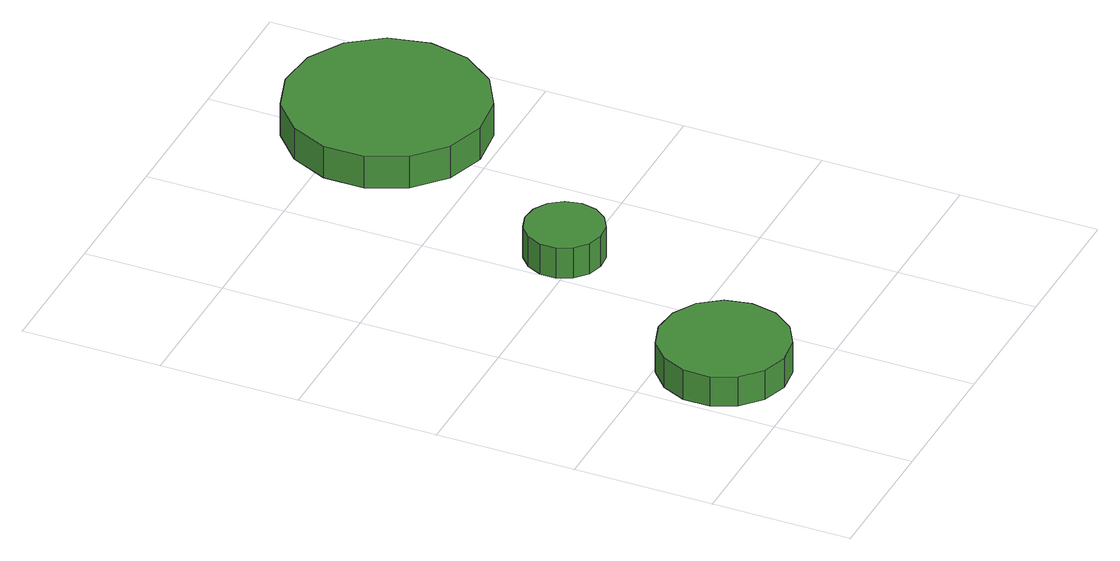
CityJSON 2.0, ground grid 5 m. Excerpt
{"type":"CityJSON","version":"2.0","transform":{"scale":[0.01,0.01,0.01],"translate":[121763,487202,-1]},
"CityObjects":{
"tree1":{"type":"SolitaryVegetationObject","attributes":{"function":"something"},"geometry":[{"type":"MultiSurface","lod":"1","boundaries":[[[0,1,2,3,4,5,6,7,8,9,10,11,12,13,14]],[[15,16,17,18,19,20,21,22,23,24,25,26,27,28,29]],[[0,29,28,1]],[[1,28,27,2]],[[2,27,26,3]],[[3,26,25,4]],[[4,25,24,5]],[[5,24,23,6]],[[6,23,22,7]],[[7,22,21,8]],[[8,21,20,9]],[[9,20,19,10]],[[10,19,18,11]],[[11,18,17,12]],[[12,17,16,13]],[[13,16,15,14]],[[14,15,29,0]]]}]},
"tree2":{"type":"SolitaryVegetationObject","attributes":{"function":"something"},"geometry":[{"type":"MultiSurface","lod":"1","boundaries":[[[30,31,32,33,34,35,36,37,38,39,40,41,42,43,44]],[[45,46,47,48,49,50,51,52,53,54,55,56,57,58,59]],[[30,59,58,31]],[[31,58,57,32]],[[32,57,56,33]],[[33,56,55,34]],[[34,55,54,35]],[[35,54,53,36]],[[36,53,52,37]],[[37,52,51,38]],[[38,51,50,39]],[[39,50,49,40]],[[40,49,48,41]],[[41,48,47,42]],[[42,47,46,43]],[[43,46,45,44]],[[44,45,59,30]]]}]},
"tree3":{"type":"SolitaryVegetationObject","attributes":{"function":"something"},"geometry":[{"type":"MultiSurface","lod":"1","boundaries":[[[60,61,62,63,64,65,66,67,68,69,70,71,72,73,74]],[[75,76,77,78,79,80,81,82,83,84,85,86,87,88,89]],[[60,89,88,61]],[[61,88,87,62]],[[62,87,86,63]],[[63,86,85,64]],[[64,85,84,65]],[[65,84,83,66]],[[66,83,82,67]],[[67,82,81,68]],[[68,81,80,69]],[[69,80,79,70]],[[70,79,78,71]],[[71,78,77,72]],[[72,77,76,73]],[[73,76,75,74]],[[74,75,89,60]]]}]}
},
"vertices":[
[479,294,167],[460,387,167],[404,464,167],[321,511,167],[227,521,167],[136,492,167],[66,428,167],[27,341,167],[27,246,167],[66,159,167],[136,96,167],[227,66,167],[321,76,167],[404,124,167],[460,201,167],[460,201,50],[404,124,50],[321,76,50],[227,66,50],[136,96,50],[66,159,50],[27,246,50],[27,341,50],[66,428,50],[136,492,50],[227,521,50],[321,511,50],[404,464,50],[460,387,50],[479,294,50],
[783,1048,171],[771,1104,171],[737,1151,171],[687,1180,171],[630,1186,171],[575,1168,171],[532,1129,171],[508,1077,171],[508,1019,171],[532,966,171],[575,928,171],[630,910,171],[687,916,171],[737,945,171],[771,991,171],[771,991,51],[737,945,51],[687,916,51],[630,910,51],[575,928,51],[532,966,51],[508,1019,51],[508,1077,51],[532,1129,51],[575,1168,51],[630,1186,51],[687,1180,51],[737,1151,51],[771,1104,51],[783,1048,51],
[1420,1879,188],[1389,2024,188],[1303,2143,188],[1175,2217,188],[1028,2232,188],[888,2187,188],[778,2088,188],[718,1953,188],[718,1806,188],[778,1671,188],[888,1572,188],[1028,1526,188],[1175,1542,188],[1303,1616,188],[1389,1735,188],[1389,1735,63],[1303,1616,63],[1175,1542,63],[1028,1526,63],[888,1572,63],[778,1671,63],[718,1806,63],[718,1953,63],[778,2088,63],[888,2187,63],[1028,2232,63],[1175,2217,63],[1303,2143,63],[1389,2024,63],[1420,1879,63]
]}
